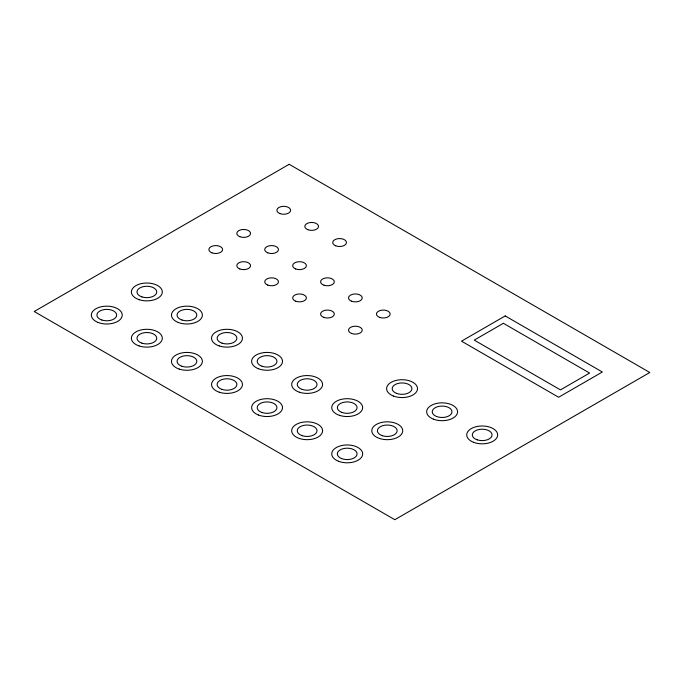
<?xml version="1.0" encoding="UTF-8"?>
<svg xmlns="http://www.w3.org/2000/svg" width="684" height="684" viewBox="0 0 684 684"><rect width="100%" height="100%" fill="white"/><g stroke="black" fill="none" stroke-linecap="round" stroke-linejoin="round"><path stroke-width="1.03" d="M289.178 164.297L34.2 311.502L394.822 519.703L649.8 372.498L289.178 164.297M505.202 315.931L461.495 341.162L558.631 397.25L602.339 372.011L505.202 315.931M503.381 323.293L474.243 340.119L560.452 389.889L589.591 373.062L503.381 323.293M379.534 438.478A15.458 8.926 0 0 0 402.722 430.749A15.458 8.926 0 0 0 379.534 423.02A15.458 8.926 0 0 0 379.534 438.478M382.33 435.682A9.875 5.703 0 0 0 397.139 430.749A9.875 5.703 0 0 0 382.33 425.807A9.875 5.703 0 0 0 382.33 435.682M339.469 415.342A15.458 8.926 0 0 0 362.648 407.613A15.458 8.926 0 0 0 339.469 399.883A15.458 8.926 0 0 0 339.469 415.342M341.667 412.332A9.875 5.703 0 0 0 357.048 408.023A9.875 5.703 0 0 0 342.881 402.491A9.875 5.703 0 0 0 341.667 412.332M299.404 392.206A15.458 8.926 0 0 0 322.583 384.485A15.458 8.926 0 0 0 299.404 376.756A15.458 8.926 0 0 0 299.404 392.206M302.191 389.418A9.875 5.703 0 0 0 317 384.485A9.875 5.703 0 0 0 302.191 379.543A9.875 5.703 0 0 0 302.191 389.418M258.398 368.736A15.458 8.926 0 0 0 282.475 361.981A15.458 8.926 0 0 0 260.305 353.32A15.458 8.926 0 0 0 258.398 368.736M262.126 366.282A9.875 5.703 0 0 0 276.934 361.349A9.875 5.703 0 0 0 262.126 356.415A9.875 5.703 0 0 0 262.126 366.282M219.265 345.942A15.458 8.926 0 0 0 242.444 338.212A15.458 8.926 0 0 0 219.265 330.483A15.458 8.926 0 0 0 219.265 345.942M222.052 343.154A9.875 5.703 0 0 0 236.861 338.212A9.875 5.703 0 0 0 222.052 333.279A9.875 5.703 0 0 0 222.052 343.154M178.259 322.472A15.458 8.926 0 0 0 202.336 315.717A15.458 8.926 0 0 0 180.166 307.056A15.458 8.926 0 0 0 178.259 322.472M181.987 320.018A9.875 5.703 0 0 0 196.795 315.085A9.875 5.703 0 0 0 181.987 310.143A9.875 5.703 0 0 0 181.987 320.018M139.126 299.678A15.458 8.926 0 0 0 162.305 291.948A15.458 8.926 0 0 0 139.126 284.219A15.458 8.926 0 0 0 139.126 299.678M141.913 296.882A9.875 5.703 0 0 0 156.73 291.948A9.875 5.703 0 0 0 141.913 287.015A9.875 5.703 0 0 0 141.913 296.882M338.537 461.272A15.458 8.926 0 0 0 362.614 454.518A15.458 8.926 0 0 0 340.444 445.857A15.458 8.926 0 0 0 338.537 461.272M341.667 458.605A9.875 5.703 0 0 0 357.048 454.287A9.875 5.703 0 0 0 342.881 448.755A9.875 5.703 0 0 0 341.667 458.605M299.404 438.478A15.458 8.926 0 0 0 322.583 430.749A15.458 8.926 0 0 0 299.404 423.02A15.458 8.926 0 0 0 299.404 438.478M302.191 435.682A9.875 5.703 0 0 0 317 430.749A9.875 5.703 0 0 0 302.191 425.807A9.875 5.703 0 0 0 302.191 435.682M258.398 415A15.458 8.926 0 0 0 282.475 408.254A15.458 8.926 0 0 0 260.305 399.593A15.458 8.926 0 0 0 258.398 415M262.126 412.555A9.875 5.703 0 0 0 276.934 407.613A9.875 5.703 0 0 0 262.126 402.679A9.875 5.703 0 0 0 262.126 412.555M219.265 392.206A15.458 8.926 0 0 0 242.444 384.485A15.458 8.926 0 0 0 219.265 376.756A15.458 8.926 0 0 0 219.265 392.206M222.052 389.418A9.875 5.703 0 0 0 236.861 384.485A9.875 5.703 0 0 0 222.052 379.543A9.875 5.703 0 0 0 222.052 389.418M179.199 369.078A15.458 8.926 0 0 0 202.378 361.349A15.458 8.926 0 0 0 179.199 353.619A15.458 8.926 0 0 0 179.199 369.078M181.987 366.282A9.875 5.703 0 0 0 196.795 361.349A9.875 5.703 0 0 0 181.987 356.415A9.875 5.703 0 0 0 181.987 366.282M139.126 345.942A15.458 8.926 0 0 0 162.305 338.212A15.458 8.926 0 0 0 139.126 330.483A15.458 8.926 0 0 0 139.126 345.942M141.913 343.154A9.875 5.703 0 0 0 156.73 338.212A9.875 5.703 0 0 0 141.913 333.279A9.875 5.703 0 0 0 141.913 343.154M98.12 322.472A15.458 8.926 0 0 0 122.197 315.717A15.458 8.926 0 0 0 100.035 307.056A15.458 8.926 0 0 0 98.12 322.472M101.848 320.018A9.875 5.703 0 0 0 116.656 315.085A9.875 5.703 0 0 0 101.848 310.143A9.875 5.703 0 0 0 101.848 320.018M211.895 252.832A6.866 3.967 0 0 0 222.591 249.831A6.866 3.967 0 0 0 212.741 245.975A6.866 3.967 0 0 0 211.895 252.832M239.819 268.949A6.866 3.967 0 0 0 250.524 265.948A6.866 3.967 0 0 0 240.665 262.1A6.866 3.967 0 0 0 239.819 268.949M267.743 285.074A6.866 3.967 0 0 0 278.448 282.073A6.866 3.967 0 0 0 268.598 278.226A6.866 3.967 0 0 0 267.743 285.074M295.676 301.199A6.866 3.967 0 0 0 306.372 298.198A6.866 3.967 0 0 0 296.523 294.351A6.866 3.967 0 0 0 295.676 301.199M323.6 317.325A6.866 3.967 0 0 0 334.296 314.324A6.866 3.967 0 0 0 324.447 310.468A6.866 3.967 0 0 0 323.6 317.325M351.525 333.441A6.866 3.967 0 0 0 362.229 330.44A6.866 3.967 0 0 0 352.371 326.593A6.866 3.967 0 0 0 351.525 333.441M239.819 236.707A6.866 3.967 0 0 0 250.524 233.706A6.866 3.967 0 0 0 240.665 229.858A6.866 3.967 0 0 0 239.819 236.707M267.743 252.832A6.866 3.967 0 0 0 278.448 249.831A6.866 3.967 0 0 0 268.598 245.975A6.866 3.967 0 0 0 267.743 252.832M295.676 268.949A6.866 3.967 0 0 0 306.372 265.948A6.866 3.967 0 0 0 296.523 262.1A6.866 3.967 0 0 0 295.676 268.949M324.019 285.228A6.866 3.967 0 0 0 334.322 281.791A6.866 3.967 0 0 0 324.019 278.354A6.866 3.967 0 0 0 324.019 285.228M351.525 301.199A6.866 3.967 0 0 0 362.229 298.198A6.866 3.967 0 0 0 352.371 294.351A6.866 3.967 0 0 0 351.525 301.199M379.868 317.47A6.866 3.967 0 0 0 390.171 314.041A6.866 3.967 0 0 0 379.868 310.604A6.866 3.967 0 0 0 379.868 317.47M279.884 213.57A6.866 3.967 0 0 0 290.589 210.569A6.866 3.967 0 0 0 280.739 206.722A6.866 3.967 0 0 0 279.884 213.57M307.817 229.696A6.866 3.967 0 0 0 318.513 226.695A6.866 3.967 0 0 0 308.664 222.847A6.866 3.967 0 0 0 307.817 229.696M335.741 245.821A6.866 3.967 0 0 0 346.446 242.82A6.866 3.967 0 0 0 336.588 238.964A6.866 3.967 0 0 0 335.741 245.821M396.515 393.36A9.875 5.703 0 0 0 411.896 389.051A9.875 5.703 0 0 0 397.729 383.51A9.875 5.703 0 0 0 396.515 393.36M393.386 396.027A15.458 8.926 0 0 0 417.462 389.281A15.458 8.926 0 0 0 395.292 380.612A15.458 8.926 0 0 0 393.386 396.027M436.58 416.496A9.875 5.703 0 0 0 451.962 412.178A9.875 5.703 0 0 0 437.803 406.647A9.875 5.703 0 0 0 436.58 416.496M433.451 419.164A15.458 8.926 0 0 0 457.528 412.409A15.458 8.926 0 0 0 435.366 403.748A15.458 8.926 0 0 0 433.451 419.164M477.244 439.846A9.875 5.703 0 0 0 492.061 434.904A9.875 5.703 0 0 0 477.244 429.971A9.875 5.703 0 0 0 477.244 439.846M473.525 442.3A15.458 8.926 0 0 0 497.601 435.546A15.458 8.926 0 0 0 475.431 426.884A15.458 8.926 0 0 0 473.525 442.3"/></g></svg>
